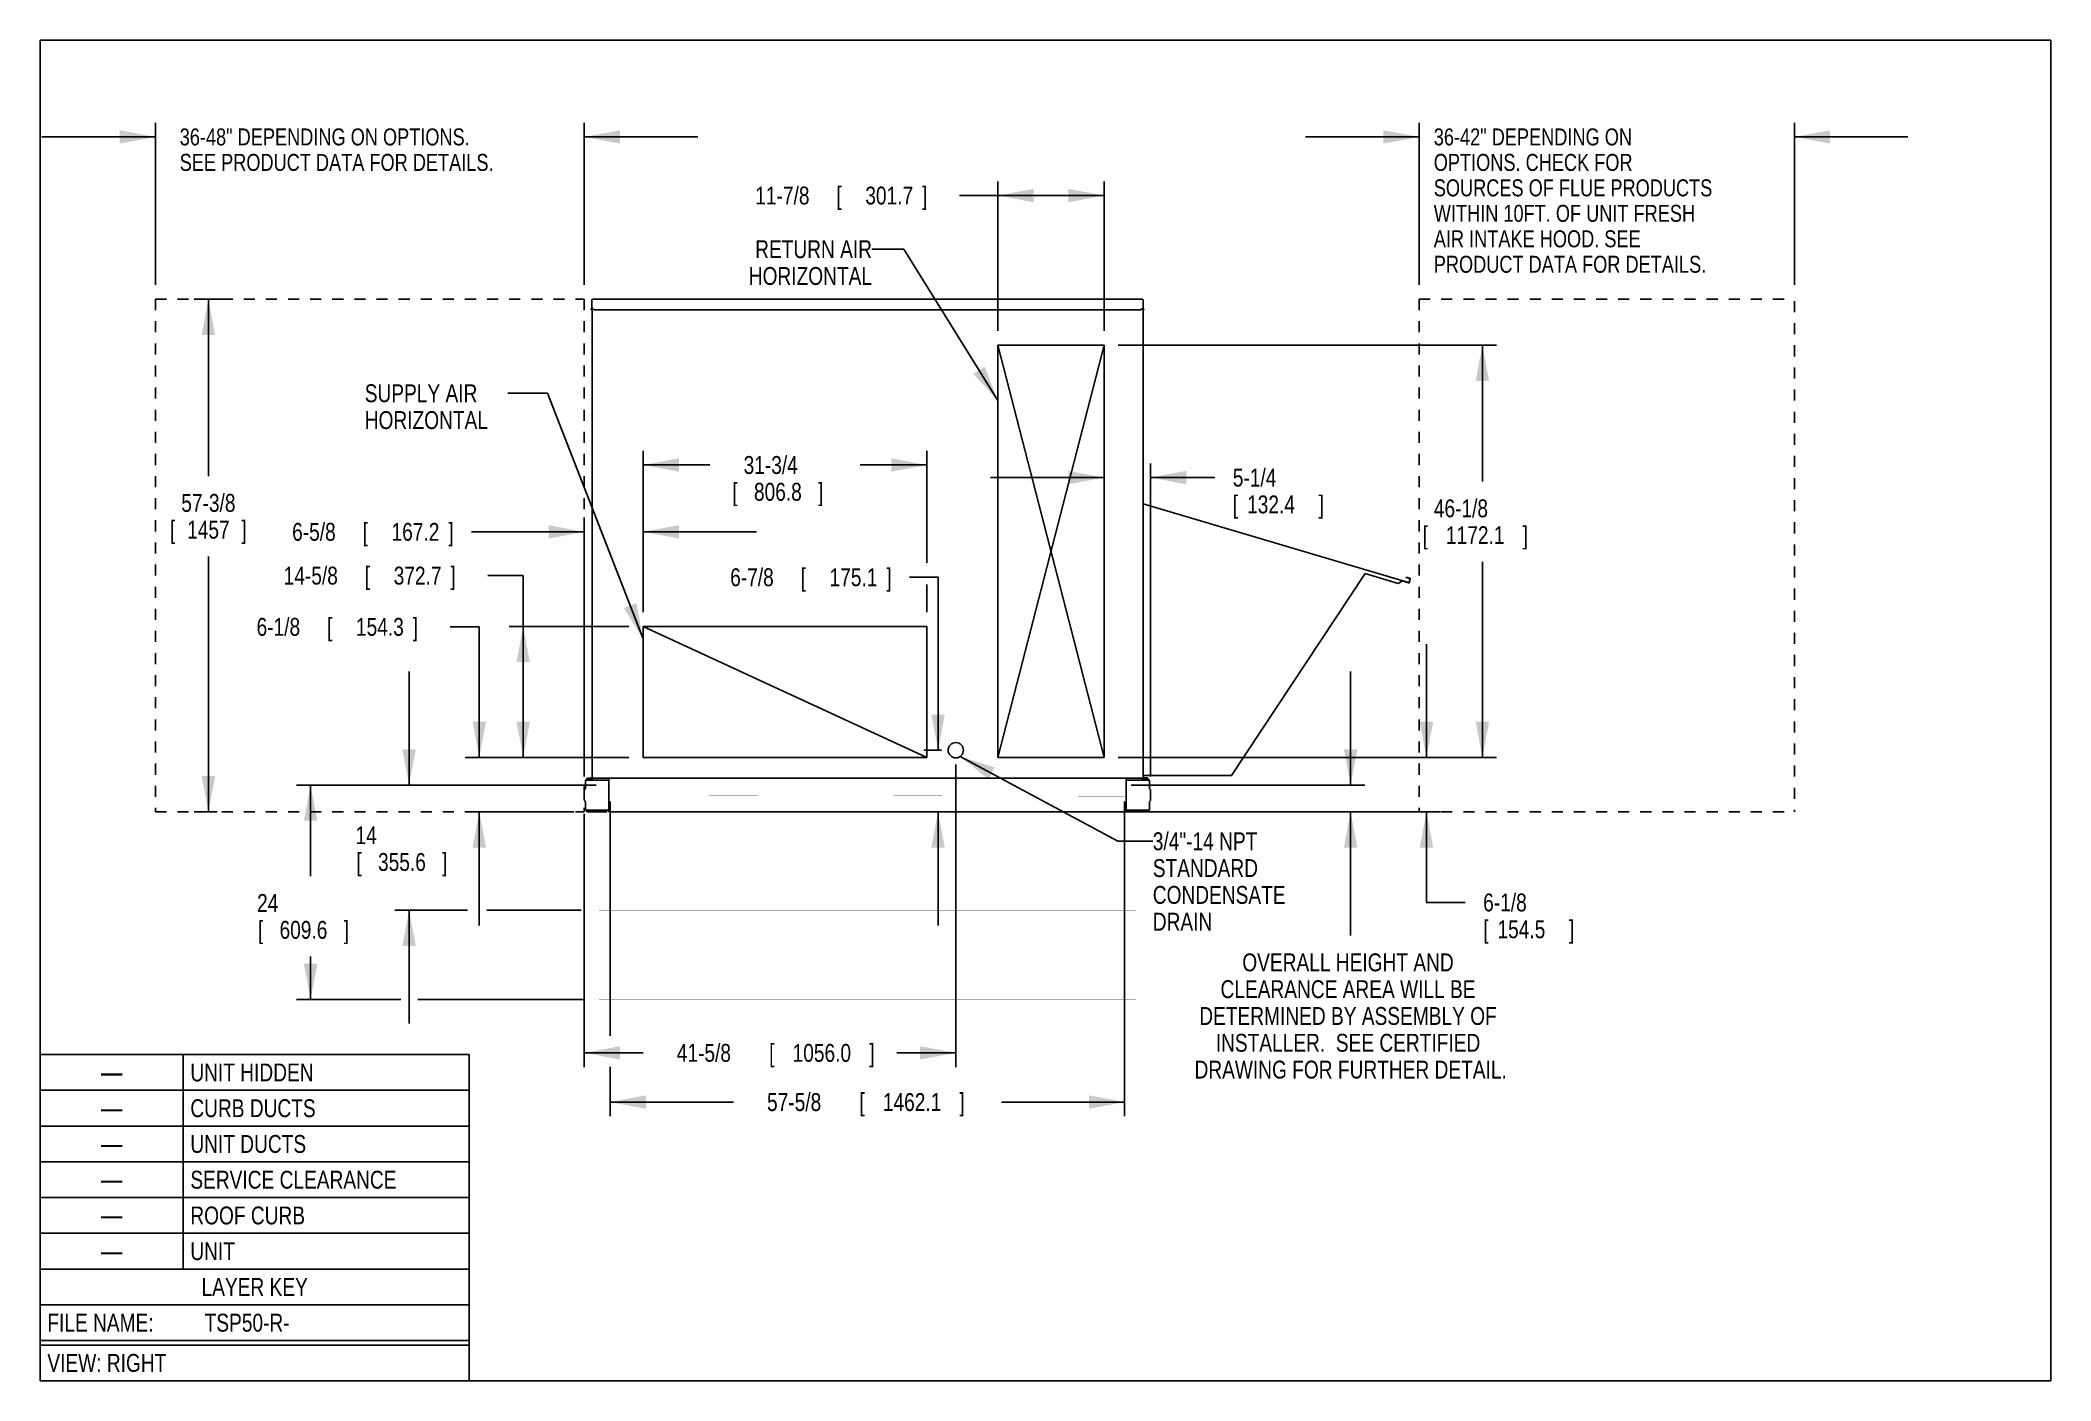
# Model space of a CAD drawing. Extents: x 0 to 225, y 0 to 150.
import ezdxf
from ezdxf.enums import TextEntityAlignment as Align

# ---------------------------------------------------------------- set-up
doc = ezdxf.new("R2010")
doc.units = 0
doc.header["$LTSCALE"] = 12.375
for name, pattern in [('DASHED', [0.2, 0.1, -0.1]), ('DOT', [0.2, 0.1, -0.1]), ('HIDDEN', [0.2, 0.1, -0.1])]:
    doc.linetypes.add(name, pattern=pattern)
doc.layers.get('0').update_dxf_attribs({"linetype": 'CONTINUOUS'})
for name, color, linetype in [('CURB-14', 6, 'CONTINUOUS'), ('CURB-14-DIM', 6, 'CONTINUOUS'), ('CURB-24', 6, 'CONTINUOUS'), ('CURB-24-DIM', 6, 'CONTINUOUS'), ('HOOD', 7, 'CONTINUOUS'), ('NOTES', 1, 'CONTINUOUS'), ('SERVCLEAR', 1, 'CONTINUOUS'), ('SERVCLRDIM', 1, 'CONTINUOUS'), ('UNIT-DIM', 7, 'CONTINUOUS'), ('UNIT-DUCTS', 2, 'CONTINUOUS'), ('UNIT-SOL', 7, 'CONTINUOUS'), ('UNITDUCTDIM', 2, 'CONTINUOUS')]:
    doc.layers.add(name, color=color, linetype=linetype)
doc.styles.get("Standard").update_dxf_attribs({"font": 'txt', "width": 0.8})
doc.styles.add('TEXTSTYLE_2', font='txt', dxfattribs={"width": 8})
doc.dimstyles.get("Standard").update_dxf_attribs({"dimtxt": 0.18, "dimasz": 0.18, "dimexe": 0.18, "dimexo": 0.0625, "dimgap": 0.09, "dimtad": 0, "dimtih": 1, "dimtoh": 1, "dimzin": 0, "dimcen": 0.09, "dimazin": 3, "dimtfac": 1, "dimtofl": 0, "dimtmove": 0, "dimatfit": 3})

# ---------------------------------------------------------------- blocks, each defined once
blk = doc.blocks.new('_FILLED')
at = {"color": 0, "linetype": 'ByBlock'}
blk.add_solid([(0, 0), (-1, 0.1875), (-1, -0.1875)], dxfattribs=at)
blk = doc.blocks.new('*D1')
at = {"layer": 'UNITDUCTDIM', "color": 2, "linetype": 'CONTINUOUS'}
for p, q in [((107.17, 117.47), (107.17, 134.21)), ((119.05, 117.47), (119.05, 134.21)), ((113.11, 132.62), (102.89, 132.62)), ((107.17, 132.62), (113.11, 132.62)), ((119.05, 132.62), (113.11, 132.62))]:
    blk.add_line(p, q, dxfattribs=at)
at = {"layer": 'UNITDUCTDIM', "color": 2, "linetype": 'CONTINUOUS', "xscale": 4, "yscale": 4, "zscale": 4, "rotation": 180}
blk.add_blockref('_FILLED', (107.17, 132.62), dxfattribs=at)
at = {"layer": 'UNITDUCTDIM', "color": 2, "linetype": 'CONTINUOUS', "xscale": 4, "yscale": 4, "zscale": 4}
blk.add_blockref('_FILLED', (119.05, 132.62), dxfattribs=at)
at = {"layer": 'UNITDUCTDIM', "color": 2, "linetype": 'CONTINUOUS', "width": 0.8}
for s, p in [('11-7/8', (86.09, 131.62)), ('[', (89.69, 131.62)), ('301.7', (97.69, 131.62)), (']', (99.29, 131.62))]:
    blk.add_text(s, height=2, dxfattribs=at).set_placement(p, align=Align.RIGHT)
blk = doc.blocks.new('*D2')
at = {"layer": 'UNITDUCTDIM', "color": 2, "linetype": 'CONTINUOUS'}
for p, q in [((120.64, 115.88), (162.97, 115.88)), ((161.39, 115.88), (161.39, 100.62)), ((161.39, 69.74), (161.39, 91.62)), ((124.82, 69.74), (162.97, 69.74))]:
    blk.add_line(p, q, dxfattribs=at)
at = {"layer": 'UNITDUCTDIM', "color": 2, "linetype": 'CONTINUOUS', "xscale": 4, "yscale": 4, "zscale": 4}
for p, rotation in [((161.39, 115.88), 90), ((161.39, 69.74), 269.9999999817)]:
    blk.add_blockref('_FILLED', p, dxfattribs=dict(at, rotation=rotation))
at = {"layer": 'UNITDUCTDIM', "color": 2, "linetype": 'CONTINUOUS', "width": 0.8}
for s, p in [('46-1/8', (158.99, 96.62)), ('[', (154.99, 93.62)), ('1172.1', (160.59, 93.62)), (']', (166.19, 93.62))]:
    blk.add_text(s, height=2, dxfattribs=at).set_placement(p, align=Align.CENTER)
blk = doc.blocks.new('*D3')
at = {"layer": 'UNIT-DIM', "color": 7, "linetype": 'CONTINUOUS'}
for p, q in [((102.46, 68.97), (102.46, 35.1)), ((60.89, 63.45), (60.89, 35.1)), ((60.89, 36.69), (67.47, 36.69)), ((102.46, 36.69), (95.87, 36.69))]:
    blk.add_line(p, q, dxfattribs=at)
at = {"layer": 'UNIT-DIM', "color": 7, "linetype": 'CONTINUOUS', "xscale": 4, "yscale": 4, "zscale": 4, "rotation": 180}
blk.add_blockref('_FILLED', (60.89, 36.69), dxfattribs=at)
at = {"layer": 'UNIT-DIM', "color": 7, "linetype": 'CONTINUOUS', "xscale": 4, "yscale": 4, "zscale": 4}
blk.add_blockref('_FILLED', (102.46, 36.69), dxfattribs=at)
at = {"layer": 'UNIT-DIM', "color": 7, "linetype": 'CONTINUOUS', "width": 0.8}
for s, p in [('41-5/8', (74.27, 35.69)), ('[', (81.87, 35.69)), ('1056.0', (87.47, 35.69)), (']', (93.07, 35.69))]:
    blk.add_text(s, height=2, dxfattribs=at).set_placement(p, align=Align.CENTER)
blk = doc.blocks.new('*D4')
at = {"layer": 'UNITDUCTDIM', "color": 2, "linetype": 'CONTINUOUS'}
for p, q in [((67.47, 85.99), (67.47, 104.06)), ((99.23, 91.51), (99.23, 104.06)), ((67.47, 102.47), (74.95, 102.47)), ((99.23, 102.47), (91.75, 102.47)), ((99.23, 85.99), (99.23, 89.08))]:
    blk.add_line(p, q, dxfattribs=at)
at = {"layer": 'UNITDUCTDIM', "color": 2, "linetype": 'CONTINUOUS', "xscale": 4, "yscale": 4, "zscale": 4}
for p, rotation in [((67.47, 102.47), 180), ((99.23, 102.47), 359.9999999996)]:
    blk.add_blockref('_FILLED', p, dxfattribs=dict(at, rotation=rotation))
at = {"layer": 'UNITDUCTDIM', "color": 2, "linetype": 'CONTINUOUS', "width": 0.8}
for s, p in [('31-3/4', (81.75, 101.47)), ('[', (77.75, 98.47)), ('806.8', (82.55, 98.47)), (']', (87.35, 98.47))]:
    blk.add_text(s, height=2, dxfattribs=at).set_placement(p, align=Align.CENTER)
blk = doc.blocks.new('*D5')
at = {"layer": 'UNITDUCTDIM', "color": 2, "linetype": 'CONTINUOUS'}
for p, q in [((49.14, 84.36), (45.89, 84.36)), ((49.14, 69.74), (49.14, 84.36)), ((65.88, 69.74), (47.55, 69.74)), ((59.71, 63.66), (47.55, 63.66)), ((49.14, 63.66), (49.14, 50.96))]:
    blk.add_line(p, q, dxfattribs=at)
at = {"layer": 'UNITDUCTDIM', "color": 2, "linetype": 'CONTINUOUS', "xscale": 4, "yscale": 4, "zscale": 4}
for p, rotation in [((49.14, 69.74), 269.9999999999), ((49.14, 63.66), 89.9999999999)]:
    blk.add_blockref('_FILLED', p, dxfattribs=dict(at, rotation=rotation))
at = {"layer": 'UNITDUCTDIM', "color": 2, "linetype": 'CONTINUOUS', "width": 0.8}
for s, p in [('6-1/8', (29.09, 83.36)), ('[', (32.69, 83.36)), ('154.3', (40.69, 83.36)), (']', (42.29, 83.36))]:
    blk.add_text(s, height=2, dxfattribs=at).set_placement(p, align=Align.RIGHT)
blk = doc.blocks.new('*D6')
at = {"layer": 'UNITDUCTDIM', "color": 2, "linetype": 'CONTINUOUS'}
for p, q in [((60.89, 94.99), (48.27, 94.99)), ((60.89, 67.63), (60.89, 96.58)), ((67.47, 85.99), (67.47, 96.58)), ((67.47, 94.99), (80.17, 94.99))]:
    blk.add_line(p, q, dxfattribs=at)
at = {"layer": 'UNITDUCTDIM', "color": 2, "linetype": 'CONTINUOUS', "xscale": 4, "yscale": 4, "zscale": 4}
blk.add_blockref('_FILLED', (60.89, 94.99), dxfattribs=at)
at = {"layer": 'UNITDUCTDIM', "color": 2, "linetype": 'CONTINUOUS', "xscale": 4, "yscale": 4, "zscale": 4, "rotation": 180}
blk.add_blockref('_FILLED', (67.47, 94.99), dxfattribs=at)
at = {"layer": 'UNITDUCTDIM', "color": 2, "linetype": 'CONTINUOUS', "width": 0.8}
for s, p in [('6-5/8', (33.07, 93.99)), ('[', (36.67, 93.99)), ('167.2', (44.67, 93.99)), (']', (46.27, 93.99))]:
    blk.add_text(s, height=2, dxfattribs=at).set_placement(p, align=Align.RIGHT)
blk = doc.blocks.new('*D7')
at = {"layer": 'UNITDUCTDIM', "color": 2, "linetype": 'CONTINUOUS'}
for p, q in [((124.26, 67.63), (124.26, 102.64)), ((119.05, 101.06), (106.35, 101.06)), ((124.26, 101.06), (131.46, 101.06))]:
    blk.add_line(p, q, dxfattribs=at)
at = {"layer": 'UNITDUCTDIM', "color": 2, "linetype": 'CONTINUOUS', "xscale": 4, "yscale": 4, "zscale": 4}
for p, rotation in [((119.05, 101.06), 359.9999999912999), ((124.26, 101.06), 180)]:
    blk.add_blockref('_FILLED', p, dxfattribs=dict(at, rotation=rotation))
at = {"layer": 'UNITDUCTDIM', "color": 2, "linetype": 'CONTINUOUS', "width": 0.8}
for s, p in [('5-1/4', (133.46, 100.06)), ('[', (133.46, 97.06)), ('132.4', (135.06, 97.06)), (']', (143.06, 97.06))]:
    blk.add_text(s, height=2, dxfattribs=at).set_placement(p)
blk = doc.blocks.new('*D8')
at = {"layer": 'SERVCLRDIM', "color": 1, "linetype": 'CONTINUOUS'}
for p, q in [((12.89, 138.23), (12.89, 140.77)), ((60.89, 138.23), (60.89, 140.77)), ((12.89, 139.18), (0.19, 139.18)), ((12.89, 122.62), (12.89, 138.23)), ((60.89, 139.18), (73.59, 139.18)), ((60.89, 122.62), (60.89, 138.23))]:
    blk.add_line(p, q, dxfattribs=at)
at = {"layer": 'SERVCLRDIM', "color": 1, "linetype": 'CONTINUOUS', "xscale": 4, "yscale": 4, "zscale": 4}
blk.add_blockref('_FILLED', (12.89, 139.18), dxfattribs=at)
at = {"layer": 'SERVCLRDIM', "color": 1, "linetype": 'CONTINUOUS', "xscale": 4, "yscale": 4, "zscale": 4, "rotation": 180}
blk.add_blockref('_FILLED', (60.89, 139.18), dxfattribs=at)
at = {"layer": 'SERVCLRDIM', "color": 1, "linetype": 'CONTINUOUS', "width": 0.8}
for s, p in [('36-48" DEPENDING ON OPTIONS.', (15.61, 138.23)), ('SEE PRODUCT DATA FOR DETAILS.', (15.61, 135.38))]:
    blk.add_text(s, height=1.9, dxfattribs=at).set_placement(p)
blk = doc.blocks.new('*D9')
at = {"layer": 'SERVCLRDIM', "color": 1, "linetype": 'CONTINUOUS'}
for p, q in [((154.31, 138.23), (154.31, 140.77)), ((196.31, 138.23), (196.31, 140.77)), ((154.31, 139.18), (141.61, 139.18)), ((154.31, 122.62), (154.31, 138.23)), ((196.31, 139.18), (209.01, 139.18)), ((196.31, 122.62), (196.31, 138.23))]:
    blk.add_line(p, q, dxfattribs=at)
at = {"layer": 'SERVCLRDIM', "color": 1, "linetype": 'CONTINUOUS', "xscale": 4, "yscale": 4, "zscale": 4}
blk.add_blockref('_FILLED', (154.31, 139.18), dxfattribs=at)
at = {"layer": 'SERVCLRDIM', "color": 1, "linetype": 'CONTINUOUS', "xscale": 4, "yscale": 4, "zscale": 4, "rotation": 180}
blk.add_blockref('_FILLED', (196.31, 139.18), dxfattribs=at)
at = {"layer": 'SERVCLRDIM', "color": 1, "linetype": 'CONTINUOUS', "width": 0.8}
for s, p in [('36-42" DEPENDING ON', (155.95, 138.23)), ('OPTIONS. CHECK FOR', (155.95, 135.38)), ('SOURCES OF FLUE PRODUCTS', (155.95, 132.53)), ('WITHIN 10FT. OF UNIT FRESH', (155.95, 129.68)), ('AIR INTAKE HOOD. SEE', (155.95, 126.83)), ('PRODUCT DATA FOR DETAILS.', (155.95, 123.98))]:
    blk.add_text(s, height=1.9, dxfattribs=at).set_placement(p)
blk = doc.blocks.new('*D10')
at = {"layer": 'UNITDUCTDIM', "color": 2, "linetype": 'CONTINUOUS'}
for p, q in [((54.05, 90.09), (50.11, 90.09)), ((54.05, 77.07), (54.05, 90.09)), ((65.88, 84.41), (52.47, 84.41)), ((54.05, 84.41), (54.05, 77.07)), ((54.05, 69.74), (54.05, 77.07)), ((65.88, 69.74), (52.47, 69.74))]:
    blk.add_line(p, q, dxfattribs=at)
at = {"layer": 'UNITDUCTDIM', "color": 2, "linetype": 'CONTINUOUS', "xscale": 4, "yscale": 4, "zscale": 4}
for p, rotation in [((54.05, 84.41), 89.99999999129999), ((54.05, 69.74), 269.9999999913)]:
    blk.add_blockref('_FILLED', p, dxfattribs=dict(at, rotation=rotation))
at = {"layer": 'UNITDUCTDIM', "color": 2, "linetype": 'CONTINUOUS', "width": 0.8}
for s, p in [('14-5/8', (33.31, 89.09)), ('[', (36.91, 89.09)), ('372.7', (44.91, 89.09)), (']', (46.51, 89.09))]:
    blk.add_text(s, height=2, dxfattribs=at).set_placement(p, align=Align.RIGHT)
blk = doc.blocks.new('*D11')
at = {"layer": 'CURB-14-DIM', "color": 6, "linetype": 'CONTINUOUS'}
for p, q in [((121.35, 64.8), (121.35, 29.6)), ((63.79, 33), (63.79, 29.6)), ((63.79, 31.19), (77.57, 31.19)), ((121.35, 31.19), (107.57, 31.19))]:
    blk.add_line(p, q, dxfattribs=at)
at = {"layer": 'CURB-14-DIM', "color": 6, "linetype": 'CONTINUOUS', "xscale": 4, "yscale": 4, "zscale": 4, "rotation": 180}
blk.add_blockref('_FILLED', (63.79, 31.19), dxfattribs=at)
at = {"layer": 'CURB-14-DIM', "color": 6, "linetype": 'CONTINUOUS', "xscale": 4, "yscale": 4, "zscale": 4}
blk.add_blockref('_FILLED', (121.35, 31.19), dxfattribs=at)
at = {"layer": 'CURB-14-DIM', "color": 6, "linetype": 'CONTINUOUS', "width": 0.8}
for s, p in [('57-5/8', (84.37, 30.19)), ('[', (91.97, 30.19)), ('1462.1', (97.57, 30.19)), (']', (103.17, 30.19))]:
    blk.add_text(s, height=2, dxfattribs=at).set_placement(p, align=Align.CENTER)
blk = doc.blocks.new('*D12')
at = {"layer": 'CURB-24-DIM', "color": 6, "linetype": 'CONTINUOUS'}
for p, q in [((62.2, 66.66), (28.67, 66.66)), ((30.26, 66.66), (30.26, 56.46)), ((30.26, 42.66), (30.26, 47.46)), ((40.34, 42.66), (28.67, 42.66)), ((60.95, 42.66), (42.27, 42.66))]:
    blk.add_line(p, q, dxfattribs=at)
at = {"layer": 'CURB-24-DIM', "color": 6, "linetype": 'CONTINUOUS', "xscale": 4, "yscale": 4, "zscale": 4}
for p, rotation in [((30.26, 66.66), 90), ((30.26, 42.66), 270)]:
    blk.add_blockref('_FILLED', p, dxfattribs=dict(at, rotation=rotation))
at = {"layer": 'CURB-24-DIM', "color": 6, "linetype": 'CONTINUOUS', "width": 0.8}
for s, p in [('24', (25.46, 52.46)), ('[', (24.66, 49.46)), ('609.6', (29.46, 49.46)), (']', (34.26, 49.46))]:
    blk.add_text(s, height=2, dxfattribs=at).set_placement(p, align=Align.CENTER)
blk = doc.blocks.new('*D13')
at = {"layer": 'CURB-24-DIM', "color": 6, "linetype": 'CONTINUOUS'}
for p, q in [((63.79, 64.8), (63.79, 38.6)), ((121.35, 64.8), (121.35, 29.6)), ((63.79, 35.13), (63.79, 29.6)), ((63.79, 31.18), (77.57, 31.18)), ((121.35, 31.18), (107.57, 31.18))]:
    blk.add_line(p, q, dxfattribs=at)
at = {"layer": 'CURB-24-DIM', "color": 6, "linetype": 'CONTINUOUS', "xscale": 4, "yscale": 4, "zscale": 4, "rotation": 180}
blk.add_blockref('_FILLED', (63.79, 31.18), dxfattribs=at)
at = {"layer": 'CURB-24-DIM', "color": 6, "linetype": 'CONTINUOUS', "xscale": 4, "yscale": 4, "zscale": 4}
blk.add_blockref('_FILLED', (121.35, 31.18), dxfattribs=at)
at = {"layer": 'CURB-24-DIM', "color": 6, "linetype": 'CONTINUOUS', "width": 0.8}
for s, p in [('57-5/8', (84.37, 30.18)), ('[', (91.97, 30.18)), ('1462.1', (97.57, 30.18)), (']', (103.17, 30.18))]:
    blk.add_text(s, height=2, dxfattribs=at).set_placement(p, align=Align.CENTER)
blk = doc.blocks.new('*D14')
at = {"layer": 'CURB-14-DIM', "color": 6, "linetype": 'CONTINUOUS'}
for p, q in [((41.28, 66.66), (41.28, 79.36)), ((62.2, 66.66), (39.69, 66.66)), ((47.82, 52.66), (39.69, 52.66)), ((41.28, 52.66), (41.28, 39.96)), ((60.55, 52.66), (49.99, 52.66))]:
    blk.add_line(p, q, dxfattribs=at)
at = {"layer": 'CURB-14-DIM', "color": 6, "linetype": 'CONTINUOUS', "xscale": 4, "yscale": 4, "zscale": 4}
for p, rotation in [((41.28, 66.66), 270), ((41.28, 52.66), 90)]:
    blk.add_blockref('_FILLED', p, dxfattribs=dict(at, rotation=rotation))
at = {"layer": 'CURB-14-DIM', "color": 6, "linetype": 'CONTINUOUS', "width": 0.8}
for s, p in [('14', (36.48, 60.05)), ('[', (35.68, 57.05)), ('355.6', (40.48, 57.05)), (']', (45.28, 57.05))]:
    blk.add_text(s, height=2, dxfattribs=at).set_placement(p, align=Align.CENTER)
blk = doc.blocks.new('*D15')
at = {"layer": 'UNIT-DIM', "color": 1, "linetype": 'CONTINUOUS'}
for p, q in [((146.65, 66.66), (146.65, 79.36)), ((122.07, 66.66), (131.45, 66.66)), ((131.45, 66.66), (148.24, 66.66)), ((123.1, 63.66), (131.45, 63.66)), ((131.45, 63.66), (148.24, 63.66)), ((146.65, 63.66), (146.65, 49.82))]:
    blk.add_line(p, q, dxfattribs=at)
at = {"layer": 'UNIT-DIM', "color": 1, "linetype": 'CONTINUOUS', "xscale": 4, "yscale": 4, "zscale": 4}
for p, rotation in [((146.65, 66.66), 270), ((146.65, 63.66), 90)]:
    blk.add_blockref('_FILLED', p, dxfattribs=dict(at, rotation=rotation))
at = {"layer": 'UNIT-DIM', "color": 1, "linetype": 'CONTINUOUS', "width": 0.8}
for s, p in [('OVERALL HEIGHT AND ', (146.65, 45.82)), ('CLEARANCE AREA WILL BE ', (146.65, 42.82)), ('DETERMINED BY ASSEMBLY OF ', (146.65, 39.82)), ('INSTALLER.  SEE CERTIFIED ', (146.65, 36.82)), ('DRAWING FOR FURTHER DETAIL.', (146.65, 33.82))]:
    blk.add_text(s, height=2, dxfattribs=at).set_placement(p, align=Align.CENTER)
blk = doc.blocks.new('*D16')
at = {"layer": 'UNITDUCTDIM', "color": 2, "linetype": 'CONTINUOUS'}
for p, q in [((155.13, 69.74), (155.13, 82.44)), ((120.64, 69.74), (156.72, 69.74)), ((125.43, 63.66), (156.72, 63.66)), ((155.13, 63.66), (155.13, 53.52)), ((155.13, 53.52), (159.48, 53.52))]:
    blk.add_line(p, q, dxfattribs=at)
at = {"layer": 'UNITDUCTDIM', "color": 2, "linetype": 'CONTINUOUS', "xscale": 4, "yscale": 4, "zscale": 4}
for p, rotation in [((155.13, 69.74), 270), ((155.13, 63.66), 90)]:
    blk.add_blockref('_FILLED', p, dxfattribs=dict(at, rotation=rotation))
at = {"layer": 'UNITDUCTDIM', "color": 2, "linetype": 'CONTINUOUS', "width": 0.8}
for s, p in [('6-1/8', (161.48, 52.52)), ('[', (161.48, 49.52)), ('154.5', (163.08, 49.52)), (']', (171.08, 49.52))]:
    blk.add_text(s, height=2, dxfattribs=at).set_placement(p)
blk = doc.blocks.new('*D17')
at = {"layer": 'UNIT-DIM', "color": 7, "linetype": 'CONTINUOUS'}
for p, q in [((100.48, 89.91), (97.29, 89.91)), ((100.48, 70.55), (100.48, 89.91)), ((100.87, 70.55), (98.89, 70.55)), ((100.48, 63.66), (100.48, 50.96))]:
    blk.add_line(p, q, dxfattribs=at)
at = {"layer": 'UNIT-DIM', "color": 7, "linetype": 'CONTINUOUS', "xscale": 4, "yscale": 4, "zscale": 4}
for p, rotation in [((100.48, 70.55), 270), ((100.48, 63.66), 90)]:
    blk.add_blockref('_FILLED', p, dxfattribs=dict(at, rotation=rotation))
at = {"layer": 'UNIT-DIM', "color": 7, "linetype": 'CONTINUOUS', "width": 0.8}
for s, p in [('6-7/8', (82.09, 88.91)), ('[', (85.69, 88.91)), ('175.1', (93.69, 88.91)), (']', (95.29, 88.91))]:
    blk.add_text(s, height=2, dxfattribs=at).set_placement(p, align=Align.RIGHT)
blk = doc.blocks.new('*D18')
at = {"layer": 'UNIT-SOL', "color": 7, "linetype": 'CONTINUOUS'}
for p, q in [((20.5, 121.03), (17.23, 121.03)), ((18.82, 121.03), (18.82, 101.23)), ((18.82, 63.66), (18.82, 92.23)), ((19.79, 63.66), (17.23, 63.66))]:
    blk.add_line(p, q, dxfattribs=at)
at = {"layer": 'UNIT-SOL', "color": 7, "linetype": 'CONTINUOUS', "xscale": 4, "yscale": 4, "zscale": 4}
for p, rotation in [((18.82, 121.03), 90), ((18.82, 63.66), 270)]:
    blk.add_blockref('_FILLED', p, dxfattribs=dict(at, rotation=rotation))
at = {"layer": 'UNIT-SOL', "color": 7, "linetype": 'CONTINUOUS', "width": 0.8}
for s, p in [('57-3/8', (18.82, 97.23)), ('[', (14.82, 94.23)), ('1457', (18.82, 94.23)), (']', (22.82, 94.23))]:
    blk.add_text(s, height=2, dxfattribs=at).set_placement(p, align=Align.CENTER)

msp = doc.modelspace()

# ---------------------------------------------------------------- linework, layer by layer
at = {"color": 7, "linetype": 'CONTINUOUS'}
for p, q in [((0, 0), (0, 150)), ((0, 150), (225, 150)), ((225, 0), (225, 150)), ((0, 0), (225, 0))]:
    msp.add_line(p, q, dxfattribs=at)
at = {"layer": 'CURB-14', "color": 6, "linetype": 'DOT', "const_width": 0.00984}
for points in [[(63.792, 65.514), (63.792, 66.66)], [(63.792, 66.66), (121.354, 66.66)], [(121.354, 65.41), (63.792, 65.514)], [(65.542, 63.66), (65.542, 65.513)], [(119.604, 63.66), (119.604, 65.412)], [(121.354, 66.66), (121.354, 65.41)]]:
    msp.add_lwpolyline(points, dxfattribs=at)
at = {"layer": 'CURB-14', "color": 6, "linetype": 'CONTINUOUS'}
for points, const_width in [([(65.542, 63.66), (65.542, 52.66)], 0.0118), ([(119.604, 63.66), (119.604, 52.66)], 0.0118), ([(62.542, 52.66), (122.604, 52.66)], 0.00984)]:
    msp.add_lwpolyline(points, dxfattribs=dict(at, const_width=const_width))
at = {"layer": 'CURB-24', "color": 6, "linetype": 'DOT', "const_width": 0.00984}
for points in [[(63.792, 65.514), (63.792, 66.66)], [(63.792, 66.66), (121.354, 66.66)], [(121.354, 65.41), (63.792, 65.514)], [(65.542, 63.66), (65.542, 65.513)], [(119.604, 63.66), (119.604, 65.412)], [(121.354, 66.66), (121.354, 65.41)]]:
    msp.add_lwpolyline(points, dxfattribs=at)
at = {"layer": 'CURB-24', "color": 6, "linetype": 'CONTINUOUS'}
for points, const_width in [([(65.542, 63.66), (65.542, 42.662)], 0.0118), ([(119.604, 63.66), (119.604, 42.662)], 0.0118), ([(62.542, 42.662), (122.604, 42.662)], 0.00984)]:
    msp.add_lwpolyline(points, dxfattribs=dict(at, const_width=const_width))
at = {"layer": 'HOOD', "color": 7, "linetype": 'CONTINUOUS'}
for p, q in [((153.133, 89.332), (123.423, 98.143)), ((133.3, 67.718), (148.264, 90.32)), ((148.264, 90.32), (151.966, 89.222)), ((151.966, 89.222), (152.463, 89.491)), ((153.122, 89.296), (152.463, 89.491)), ((152.869, 89.934), (152.858, 89.898)), ((153.265, 89.777), (152.858, 89.898)), ((152.869, 89.934), (153.276, 89.814)), ((153.29, 89.73), (153.18, 89.358)), ((153.327, 89.719), (153.216, 89.347)), ((123.423, 67.718), (133.3, 67.718))]:
    msp.add_line(p, q, dxfattribs=at)
for centre, radius, start, end in [((153.144, 89.369), 0.076, 253.48141, 343.48141), ((153.144, 89.369), 0.038, 253.48141, 343.48141), ((153.254, 89.741), 0.038, 343.48141, 73.48141), ((153.254, 89.741), 0.076, 343.48141, 73.48141)]:
    msp.add_arc(centre, radius, start, end, dxfattribs=at)
at = {"layer": 'NOTES', "color": 1, "linetype": 'CONTINUOUS'}
for p, q in [((96.643, 126.618), (93.083, 126.618)), ((107.17, 109.67), (96.643, 126.618)), ((56.772, 110.496), (52.318, 110.496)), ((67.469, 83.006), (56.772, 110.496)), ((102.957, 69.856), (120.585, 60.366)), ((120.585, 60.366), (124.507, 60.366)), ((0, 0), (0, 36.5)), ((0, 36.5), (48, 36.5)), ((16, 12.5), (16, 36.5)), ((48, 0), (48, 36.5)), ((0, 32.5), (48, 32.5)), ((0, 28.5), (48, 28.5)), ((0, 24.5), (48, 24.5)), ((0, 20.5), (48, 20.5)), ((0, 16.5), (48, 16.5)), ((0, 12.5), (48, 12.5)), ((0, 8.5), (48, 8.5)), ((0, 4.5), (48, 4.5)), ((0, 4), (48, 4)), ((0, 0), (48, 0))]:
    msp.add_line(p, q, dxfattribs=at)
for points in [[(104.422, 112.672), (107.17, 109.67), (105.696, 113.463)], [(65.319, 86.462), (67.469, 83.006), (66.717, 87.006)], [(106.835, 68.62), (102.957, 69.856), (106.124, 67.3)]]:
    msp.add_solid(points, dxfattribs=at)
at = {"layer": 'SERVCLEAR', "color": 1, "linetype": 'DASHED'}
for p, q in [((12.886, 121.031), (12.886, 63.66)), ((12.886, 121.031), (60.886, 121.031)), ((60.886, 121.031), (60.886, 63.66)), ((154.312, 121.031), (154.312, 63.66)), ((154.312, 121.031), (196.312, 121.031)), ((196.312, 120.811), (196.312, 63.66)), ((12.886, 63.66), (60.886, 63.66)), ((154.312, 63.66), (196.312, 63.66))]:
    msp.add_line(p, q, dxfattribs=at)
at = {"layer": 'UNIT-DUCTS', "color": 2, "linetype": 'CONTINUOUS'}
for p, q in [((107.17, 69.741), (107.17, 115.885)), ((107.17, 69.741), (119.049, 115.885)), ((107.17, 115.885), (119.049, 69.741)), ((107.17, 115.885), (119.049, 115.885)), ((119.049, 115.885), (119.049, 69.741)), ((67.469, 69.736), (67.469, 84.407)), ((67.469, 84.407), (99.232, 69.736)), ((67.469, 84.407), (99.232, 84.407)), ((99.232, 84.407), (99.232, 69.736)), ((99.232, 69.736), (67.469, 69.736)), ((119.049, 69.741), (107.17, 69.741))]:
    msp.add_line(p, q, dxfattribs=at)
at = {"layer": 'UNIT-SOL', "color": 7, "linetype": 'CONTINUOUS'}
for p, q in [((61.614, 119.874), (61.683, 119.943)), ((61.614, 119.874), (61.64, 119.849)), ((61.64, 119.849), (61.708, 119.917)), ((61.717, 120.026), (61.717, 120.877)), ((61.753, 120.026), (61.93, 119.849)), ((61.782, 119.997), (61.782, 67.443)), ((123.275, 121.031), (61.871, 121.031)), ((123.178, 119.849), (61.93, 119.849)), ((123.178, 119.849), (123.395, 120.002)), ((123.423, 119.935), (123.423, 67.513)), ((123.429, 120.877), (123.429, 120.026)), ((123.438, 119.917), (123.506, 119.849)), ((123.463, 119.943), (123.532, 119.874)), ((123.532, 119.874), (123.506, 119.849)), ((60.886, 65.034), (60.886, 66.043)), ((60.911, 66.143), (60.929, 66.167)), ((60.929, 66.167), (60.963, 66.209)), ((61.005, 66.299), (61.005, 67.213)), ((63.639, 67.213), (61.005, 67.213)), ((61.9, 67.413), (61.302, 67.413)), ((61.76, 67.352), (61.302, 67.352)), ((61.344, 67.443), (61.344, 67.413)), ((61.782, 67.443), (61.344, 67.443)), ((61.782, 67.443), (123.138, 67.443)), ((63.634, 67.413), (63.634, 63.66)), ((63.634, 67.413), (121.512, 67.413)), ((121.512, 67.413), (121.512, 63.66)), ((121.512, 67.213), (124.142, 67.213)), ((123.305, 67.443), (123.138, 67.443)), ((123.386, 67.413), (123.905, 67.413)), ((123.386, 67.352), (123.844, 67.352)), ((123.905, 67.451), (123.485, 67.451)), ((123.485, 67.413), (123.485, 67.451)), ((123.905, 67.451), (123.905, 67.413)), ((124.142, 67.213), (124.142, 66.299)), ((124.183, 66.209), (124.217, 66.167)), ((124.217, 66.167), (124.235, 66.143)), ((124.26, 66.043), (124.26, 65.034)), ((60.963, 64.868), (60.911, 64.934)), ((61.005, 63.865), (61.005, 64.778)), ((63.639, 63.865), (61.005, 63.865)), ((61.114, 63.848), (61.114, 63.865)), ((61.302, 63.66), (63.451, 63.66)), ((123.844, 63.66), (63.634, 63.66)), ((121.512, 63.865), (124.142, 63.865)), ((124.142, 64.778), (124.142, 63.865)), ((124.235, 64.934), (124.183, 64.868))]:
    msp.add_line(p, q, dxfattribs=at)
msp.add_circle((102.461, 70.554), 0.857, dxfattribs=at)
for centre, radius, start, end in [((61.599, 120.026), 0.118, 310.19653, 0.0051), ((61.599, 120.026), 0.154, 311.23683, 0.00391), ((61.871, 120.877), 0.154, 89.96966, 185.71948), ((123.275, 120.877), 0.154, 354.28577, 89.96966), ((123.547, 120.026), 0.154, 188.96907, 228.80145), ((123.547, 120.026), 0.118, 179.9949, 229.85309), ((123.485, 67.513), 0.062, 180, 270), ((61.105, 66.043), 0.218, 152.50555, 180), ((60.886, 66.299), 0.118, 310.44456, 0), ((61.302, 67.226), 0.188, 90, 180), ((61.302, 67.226), 0.126, 90, 180), ((61.76, 67.539), 0.188, 270, 328.6926), ((123.386, 67.539), 0.188, 211.3074, 270), ((123.386, 67.539), 0.126, 230.06903, 270), ((123.844, 67.226), 0.188, 0, 90), ((123.844, 67.226), 0.126, 0, 90), ((124.26, 66.299), 0.118, 180, 229.55544), ((124.042, 66.043), 0.218, 0, 27.49445), ((61.105, 65.034), 0.218, 180, 207.49445), ((60.886, 64.778), 0.118, 0, 49.55544), ((61.302, 63.848), 0.188, 180, 270), ((123.844, 63.848), 0.188, 270, 0), ((124.26, 64.778), 0.118, 130.44456, 180), ((124.042, 65.034), 0.218, 332.50555, 0)]:
    msp.add_arc(centre, radius, start, end, dxfattribs=at)

# ---------------------------------------------------------------- texts
at = {"layer": 'NOTES', "color": 1, "linetype": 'CONTINUOUS', "width": 0.8}
for s, p in [('RETURN AIR', (93.083, 125.618)), (' HORIZONTAL', (93.083, 122.618))]:
    msp.add_text(s, height=2, dxfattribs=at).set_placement(p, align=Align.RIGHT)
for s, p in [('SUPPLY AIR', (36.318, 109.496)), ('HORIZONTAL', (36.318, 106.496)), ('3/4"-14 NPT', (124.507, 59.366)), ('STANDARD', (124.507, 56.366)), ('CONDENSATE ', (124.507, 53.366)), ('DRAIN', (124.507, 50.366)), ('UNIT HIDDEN', (16.8, 33.5)), ('CURB DUCTS', (16.8, 29.5)), ('UNIT DUCTS', (16.8, 25.5)), ('SERVICE CLEARANCE', (16.8, 21.5)), ('ROOF CURB', (16.8, 17.5)), ('UNIT', (16.8, 13.5)), ('FILE NAME: ', (0.8, 5.5)), ('TSP50-R-', (18.4, 5.5)), ('VIEW: RIGHT', (0.8, 1))]:
    msp.add_text(s, height=2, dxfattribs=at).set_placement(p)
at = {"layer": 'NOTES', "color": 8, "linetype": 'HIDDEN', "style": 'TEXTSTYLE_2', "width": 3.666667}
msp.add_text('-', height=2, dxfattribs=at).set_placement((8, 33.5), align=Align.CENTER)
at = {"layer": 'NOTES', "color": 5, "linetype": 'CONTINUOUS', "style": 'TEXTSTYLE_2', "width": 3.666667}
msp.add_text('-', height=2, dxfattribs=at).set_placement((8, 29.5), align=Align.CENTER)
at = {"layer": 'NOTES', "color": 2, "linetype": 'CONTINUOUS', "style": 'TEXTSTYLE_2', "width": 3.666667}
msp.add_text('-', height=2, dxfattribs=at).set_placement((8, 25.5), align=Align.CENTER)
at = {"layer": 'NOTES', "color": 1, "linetype": 'CONTINUOUS', "style": 'TEXTSTYLE_2', "width": 3.666667}
msp.add_text('-', height=2, dxfattribs=at).set_placement((8, 21.5), align=Align.CENTER)
at = {"layer": 'NOTES', "color": 6, "linetype": 'CONTINUOUS', "style": 'TEXTSTYLE_2', "width": 3.666667}
msp.add_text('-', height=2, dxfattribs=at).set_placement((8, 17.5), align=Align.CENTER)
at = {"layer": 'NOTES', "color": 7, "linetype": 'CONTINUOUS', "style": 'TEXTSTYLE_2', "width": 3.666667}
msp.add_text('-', height=2, dxfattribs=at).set_placement((8, 13.5), align=Align.CENTER)
at = {"layer": 'NOTES', "color": 1, "linetype": 'CONTINUOUS', "width": 0.8}
msp.add_text('LAYER KEY', height=2, dxfattribs=at).set_placement((24, 9.5), align=Align.CENTER)

# ---------------------------------------------------------------- dimensions: what is measured, and where the dimension line sits
at = {"layer": 'CURB-14-DIM', "color": 6, "linetype": 'CONTINUOUS'}
dim = msp.add_linear_dim(base=(41.278, 52.66), p1=(63.792, 66.66), p2=(62.135, 52.66), angle=270, dimstyle='Standard', dxfattribs=at)
dim.commit()
dim.dimension.update_dxf_attribs({"geometry": '*D14', "text_midpoint": (40.478, 59.55), "dimtype": 128})
dim = msp.add_linear_dim(base=(121.354, 31.19), p1=(63.792, 34.591), p2=(121.354, 66.392), dimstyle='Standard', dxfattribs=at)
dim.commit()
dim.dimension.update_dxf_attribs({"geometry": '*D11', "text_midpoint": (91.773, 31.19), "dimtype": 128})
at = {"layer": 'CURB-24-DIM', "color": 6, "linetype": 'CONTINUOUS'}
dim = msp.add_linear_dim(base=(30.26, 66.66), p1=(62.542, 42.662), p2=(63.792, 66.66), angle=90, dimstyle='Standard', dxfattribs=at)
dim.commit()
dim.dimension.update_dxf_attribs({"geometry": '*D12', "text_midpoint": (29.46, 51.964), "dimtype": 128})
dim = msp.add_linear_dim(base=(121.354, 31.184), p1=(63.792, 66.392), p2=(121.354, 66.392), dimstyle='Standard', dxfattribs=at)
dim.commit()
dim.dimension.update_dxf_attribs({"geometry": '*D13', "text_midpoint": (91.773, 31.184), "dimtype": 128})
at = {"layer": 'SERVCLRDIM', "color": 1, "linetype": 'CONTINUOUS'}
for base, p1, p2, picture, middle in [((60.886, 139.18), (12.886, 121.031), (60.886, 121.031), '*D8', (37.646, 137.755)), ((196.312, 139.18), (154.312, 121.031), (196.312, 121.031), '*D9', (175.714, 132.055))]:
    dim = msp.add_linear_dim(base=base, p1=p1, p2=p2, dimstyle='Standard', dxfattribs=at)
    dim.commit()
    dim.dimension.update_dxf_attribs({"geometry": picture, "text_midpoint": middle, "dimtype": 128})
at = {"layer": 'UNIT-DIM', "color": 7, "linetype": 'CONTINUOUS'}
dim = msp.add_linear_dim(base=(100.476, 70.554), p1=(121.512, 63.66), p2=(97.301, 70.554), angle=90, dimstyle='Standard', dxfattribs=at)
dim.commit()
dim.dimension.update_dxf_attribs({"geometry": '*D17', "text_midpoint": (84.687, 89.913), "dimtype": 128})
at = {"layer": 'UNIT-DIM', "color": 1, "linetype": 'CONTINUOUS'}
dim = msp.add_linear_dim(base=(146.654, 63.66), p1=(120.478, 66.66), p2=(121.512, 63.66), angle=270, dimstyle='Standard', dxfattribs=at)
dim.commit()
dim.dimension.update_dxf_attribs({"geometry": '*D15', "text_midpoint": (146.654, 40.821), "dimtype": 128})
at = {"layer": 'UNIT-DIM', "color": 7, "linetype": 'CONTINUOUS'}
dim = msp.add_linear_dim(base=(102.4605, 36.6922), p1=(60.8864, 65.0344), p2=(102.4605, 70.5543), dimstyle='Standard', dxfattribs=at)
dim.commit()
dim.dimension.update_dxf_attribs({"geometry": '*D3', "text_midpoint": (81.6735, 36.6922), "dimtype": 128})
at = {"layer": 'UNIT-SOL', "color": 7, "linetype": 'CONTINUOUS'}
dim = msp.add_linear_dim(base=(18.816, 63.66), p1=(22.084, 121.031), p2=(15.641, 63.66), angle=270, dimstyle='Standard', dxfattribs=at)
dim.commit()
dim.dimension.update_dxf_attribs({"geometry": '*D18', "text_midpoint": (18.816, 96.732), "dimtype": 128})
at = {"layer": 'UNITDUCTDIM', "color": 2, "linetype": 'CONTINUOUS'}
for base, p1, p2, picture, middle in [((119.049, 132.62), (107.17, 115.885), (119.049, 115.885), '*D1', (87.888, 132.62)), ((99.232, 102.473), (67.469, 84.407), (99.232, 84.407), '*D4', (82.55, 100.973)), ((67.469, 94.988), (60.886, 66.043), (67.469, 84.407), '*D6', (35.673, 94.988))]:
    dim = msp.add_linear_dim(base=base, p1=p1, p2=p2, dimstyle='Standard', dxfattribs=at)
    dim.commit()
    dim.dimension.update_dxf_attribs({"geometry": picture, "text_midpoint": middle, "dimtype": 128})
for base, p1, p2, angle, picture, middle in [((124.26, 101.056), (119.049, 115.885), (124.26, 66.043), 360, '*D7', (139.059, 99.556)), ((161.387, 69.741), (119.049, 115.885), (123.235, 69.741), 270, '*D2', (160.587, 96.124)), ((54.054, 84.407), (67.469, 69.736), (67.469, 84.407), 90, '*D10', (35.112, 90.093)), ((49.141, 63.66), (67.469, 69.736), (61.302, 63.66), 270, '*D5', (31.692, 84.358)), ((155.128, 63.66), (119.049, 69.741), (123.844, 63.66), 270, '*D16', (167.078, 52.023))]:
    dim = msp.add_linear_dim(base=base, p1=p1, p2=p2, angle=angle, dimstyle='Standard', dxfattribs=at)
    dim.commit()
    dim.dimension.update_dxf_attribs({"geometry": picture, "text_midpoint": middle, "dimtype": 128})

doc.saveas('drawing.dxf')
